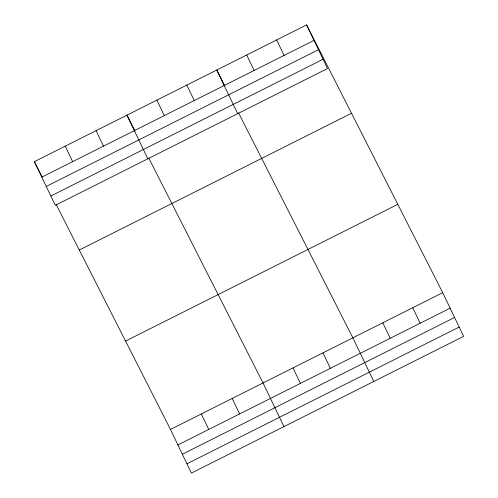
<?xml version="1.0" encoding="UTF-8"?>
<svg xmlns="http://www.w3.org/2000/svg" width="498" height="498" viewBox="0 0 498 498"><rect width="100%" height="100%" fill="white"/><g stroke="black" fill="none" stroke-linecap="round" stroke-linejoin="round"><path stroke-width="0.75" d="M306.606 24.9L327.516 68.55L55.29 205.307L34.374 161.657L306.606 24.9L442.71 292.693L463.626 336.343L191.394 473.1L170.484 429.45L56.131 204.46M41.795 177.139L314.02 40.382M46.246 186.433L318.477 49.675M50.833 196.007L323.065 59.256M79.294 250.027L351.52 113.27M125.571 341.08L397.796 204.323M170.484 429.45L442.71 292.693M177.898 444.932L450.13 308.175M182.355 454.226L454.581 317.475M186.943 463.806L459.168 327.049M224.841 85.911L216.767 70.031L237.683 113.675M238.523 112.834L352.877 337.825L373.786 381.474M135.002 131.036L126.934 115.156L147.844 158.806M148.69 157.966L263.044 382.956L283.953 426.605M34.374 161.657L42.093 176.846M412.767 307.739L420.181 323.221M276.658 39.946L284.078 55.421M382.819 322.785L390.239 338.26M246.715 54.985L254.129 70.467M322.928 352.87L330.348 368.352M186.825 85.071L194.239 100.552M292.986 367.91L300.406 383.392M156.876 100.117L164.296 115.598M232.186 398.456L239.606 413.938M96.083 130.657L103.497 146.138M201.335 413.95L208.755 429.432M65.226 146.157L72.646 161.638"/></g></svg>
